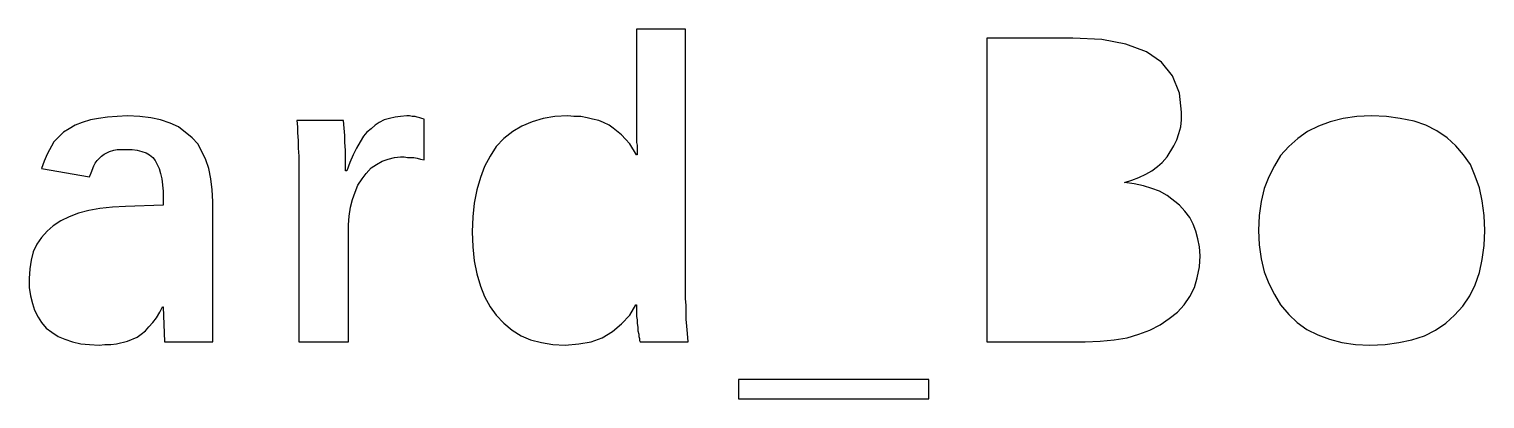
# Model space of a CAD drawing. Extents: x -72 to 103, y -93 to 77.
# Drawn here: x 26.98 to 48.14, y -69.9 to -64.52 of the extents above; entities that cross this region are included whole.
import ezdxf

# ---------------------------------------------------------------- set-up
doc = ezdxf.new("R2010")
doc.units = 0
doc.header["$MEASUREMENT"] = 0
doc.layers.get('0').update_dxf_attribs({"linetype": 'CONTINUOUS'})

msp = doc.modelspace()

# ---------------------------------------------------------------- linework, layer by layer
for points in [[(36.52, -64.52), (35.81, -64.52), (35.81, -64.52), (35.81, -66.17), (35.81, -66.17), (35.82, -66.21), (35.82, -66.21), (35.82, -66.35), (35.82, -66.35), (35.81, -66.35), (35.81, -66.35), (35.71, -66.19), (35.71, -66.19), (35.65, -66.12), (35.65, -66.12), (35.59, -66.06), (35.59, -66.06), (35.47, -65.96), (35.47, -65.96), (35.41, -65.92), (35.41, -65.92), (35.33, -65.88), (35.33, -65.88), (35.26, -65.85), (35.26, -65.85), (35.17, -65.83), (35.17, -65.83), (35.09, -65.81), (35.09, -65.81), (35, -65.79), (35, -65.79), (34.9, -65.79), (34.9, -65.79), (34.81, -65.78), (34.81, -65.78), (34.62, -65.79), (34.62, -65.79), (34.45, -65.82), (34.45, -65.82), (34.29, -65.87), (34.29, -65.87), (34.14, -65.93), (34.14, -65.93), (34.01, -66.01), (34.01, -66.01), (33.88, -66.11), (33.88, -66.11), (33.77, -66.23), (33.77, -66.23), (33.68, -66.37), (33.68, -66.37), (33.6, -66.52), (33.6, -66.52), (33.54, -66.68), (33.54, -66.68), (33.49, -66.86), (33.49, -66.86), (33.45, -67.05), (33.45, -67.05), (33.43, -67.25), (33.43, -67.25), (33.42, -67.47), (33.42, -67.47), (33.43, -67.69), (33.43, -67.69), (33.45, -67.89), (33.45, -67.89), (33.49, -68.08), (33.49, -68.08), (33.54, -68.26), (33.54, -68.26), (33.6, -68.41), (33.6, -68.41), (33.68, -68.56), (33.68, -68.56), (33.77, -68.68), (33.77, -68.68), (33.88, -68.8), (33.88, -68.8), (34, -68.9), (34, -68.9), (34.13, -68.98), (34.13, -68.98), (34.27, -69.04), (34.27, -69.04), (34.43, -69.08), (34.43, -69.08), (34.59, -69.11), (34.59, -69.11), (34.77, -69.12), (34.77, -69.12), (34.97, -69.1), (34.97, -69.1), (35.15, -69.07), (35.15, -69.07), (35.31, -69.01), (35.31, -69.01), (35.46, -68.92), (35.46, -68.92), (35.59, -68.81), (35.59, -68.81), (35.71, -68.68), (35.71, -68.68), (35.8, -68.53), (35.8, -68.53), (35.81, -68.53), (35.81, -68.53), (35.81, -68.7), (35.81, -68.7), (35.82, -68.75), (35.82, -68.75), (35.82, -68.8), (35.82, -68.8), (35.83, -68.86), (35.83, -68.86), (35.83, -68.91), (35.83, -68.91), (35.84, -68.96), (35.84, -68.96), (35.84, -68.99), (35.84, -68.99), (35.85, -69.02), (35.85, -69.02), (35.85, -69.05), (35.85, -69.05), (35.86, -69.07), (35.86, -69.07), (36.56, -69.07), (36.56, -69.07), (36.55, -68.95), (36.55, -68.95), (36.54, -68.84), (36.54, -68.84), (36.53, -68.74), (36.53, -68.74), (36.53, -68.54), (36.53, -68.54), (36.52, -68.44), (36.52, -68.44), (36.52, -64.52)], [(42.15, -64.65), (40.9, -64.65), (40.9, -64.65), (40.9, -69.07), (40.9, -69.07), (42.33, -69.07), (42.33, -69.07), (42.55, -69.06), (42.55, -69.06), (42.75, -69.04), (42.75, -69.04), (42.94, -69.01), (42.94, -69.01), (43.11, -68.96), (43.11, -68.96), (43.27, -68.9), (43.27, -68.9), (43.42, -68.82), (43.42, -68.82), (43.55, -68.73), (43.55, -68.73), (43.67, -68.64), (43.67, -68.64), (43.77, -68.53), (43.77, -68.53), (43.85, -68.41), (43.85, -68.41), (43.92, -68.28), (43.92, -68.28), (43.96, -68.14), (43.96, -68.14), (43.99, -67.98), (43.99, -67.98), (44, -67.82), (44, -67.82), (43.99, -67.69), (43.99, -67.69), (43.97, -67.57), (43.97, -67.57), (43.94, -67.46), (43.94, -67.46), (43.9, -67.36), (43.9, -67.36), (43.85, -67.26), (43.85, -67.26), (43.78, -67.17), (43.78, -67.17), (43.7, -67.08), (43.7, -67.08), (43.52, -66.94), (43.52, -66.94), (43.41, -66.88), (43.41, -66.88), (43.3, -66.84), (43.3, -66.84), (43.18, -66.8), (43.18, -66.8), (43.04, -66.77), (43.04, -66.77), (42.9, -66.75), (42.9, -66.75), (43.01, -66.72), (43.01, -66.72), (43.11, -66.68), (43.11, -66.68), (43.21, -66.63), (43.21, -66.63), (43.3, -66.58), (43.3, -66.58), (43.38, -66.52), (43.38, -66.52), (43.45, -66.46), (43.45, -66.46), (43.52, -66.38), (43.52, -66.38), (43.62, -66.22), (43.62, -66.22), (43.66, -66.13), (43.66, -66.13), (43.69, -66.04), (43.69, -66.04), (43.72, -65.94), (43.72, -65.94), (43.73, -65.84), (43.73, -65.84), (43.73, -65.73), (43.73, -65.73), (43.7, -65.45), (43.7, -65.45), (43.6, -65.2), (43.6, -65.2), (43.44, -65), (43.44, -65), (43.22, -64.85), (43.22, -64.85), (42.92, -64.74), (42.92, -64.74), (42.57, -64.67), (42.57, -64.67), (42.15, -64.65)], [(28.41, -65.78), (28.26, -65.79), (28.26, -65.79), (28.12, -65.8), (28.12, -65.8), (27.99, -65.82), (27.99, -65.82), (27.87, -65.84), (27.87, -65.84), (27.75, -65.88), (27.75, -65.88), (27.65, -65.92), (27.65, -65.92), (27.56, -65.97), (27.56, -65.97), (27.48, -66.02), (27.48, -66.02), (27.34, -66.16), (27.34, -66.16), (27.24, -66.34), (27.24, -66.34), (27.2, -66.44), (27.2, -66.44), (27.16, -66.55), (27.16, -66.55), (27.86, -66.67), (27.86, -66.67), (27.88, -66.61), (27.88, -66.61), (27.92, -66.51), (27.92, -66.51), (27.94, -66.47), (27.94, -66.47), (27.97, -66.43), (27.97, -66.43), (28.03, -66.37), (28.03, -66.37), (28.07, -66.34), (28.07, -66.34), (28.15, -66.3), (28.15, -66.3), (28.21, -66.28), (28.21, -66.28), (28.26, -66.27), (28.26, -66.27), (28.48, -66.27), (28.48, -66.27), (28.55, -66.28), (28.55, -66.28), (28.62, -66.3), (28.62, -66.3), (28.68, -66.32), (28.68, -66.32), (28.73, -66.35), (28.73, -66.35), (28.78, -66.39), (28.78, -66.39), (28.81, -66.43), (28.81, -66.43), (28.87, -66.55), (28.87, -66.55), (28.89, -66.62), (28.89, -66.62), (28.91, -66.7), (28.91, -66.7), (28.93, -66.88), (28.93, -66.88), (28.93, -67.08), (28.93, -67.08), (28.38, -67.1), (28.38, -67.1), (28.19, -67.11), (28.19, -67.11), (28.01, -67.13), (28.01, -67.13), (27.85, -67.16), (27.85, -67.16), (27.7, -67.2), (27.7, -67.2), (27.56, -67.25), (27.56, -67.25), (27.44, -67.31), (27.44, -67.31), (27.33, -67.38), (27.33, -67.38), (27.24, -67.46), (27.24, -67.46), (27.16, -67.55), (27.16, -67.55), (27.09, -67.65), (27.09, -67.65), (27.04, -67.76), (27.04, -67.76), (27.01, -67.88), (27.01, -67.88), (26.99, -68.01), (26.99, -68.01), (26.98, -68.15), (26.98, -68.15), (26.98, -68.28), (26.98, -68.28), (27, -68.4), (27, -68.4), (27.03, -68.51), (27.03, -68.51), (27.06, -68.61), (27.06, -68.61), (27.11, -68.71), (27.11, -68.71), (27.16, -68.79), (27.16, -68.79), (27.23, -68.87), (27.23, -68.87), (27.31, -68.93), (27.31, -68.93), (27.4, -68.99), (27.4, -68.99), (27.5, -69.03), (27.5, -69.03), (27.61, -69.07), (27.61, -69.07), (27.73, -69.1), (27.73, -69.1), (27.86, -69.11), (27.86, -69.11), (28, -69.12), (28, -69.12), (28.08, -69.11), (28.08, -69.11), (28.17, -69.11), (28.17, -69.11), (28.25, -69.1), (28.25, -69.1), (28.41, -69.06), (28.41, -69.06), (28.55, -69), (28.55, -69), (28.61, -68.96), (28.61, -68.96), (28.67, -68.91), (28.67, -68.91), (28.72, -68.85), (28.72, -68.85), (28.78, -68.79), (28.78, -68.79), (28.83, -68.72), (28.83, -68.72), (28.88, -68.64), (28.88, -68.64), (28.92, -68.56), (28.92, -68.56), (28.93, -68.56), (28.93, -68.56), (28.95, -69.07), (28.95, -69.07), (29.65, -69.07), (29.65, -69.07), (29.65, -67.03), (29.65, -67.03), (29.64, -66.86), (29.64, -66.86), (29.62, -66.7), (29.62, -66.7), (29.59, -66.55), (29.59, -66.55), (29.55, -66.42), (29.55, -66.42), (29.49, -66.3), (29.49, -66.3), (29.43, -66.19), (29.43, -66.19), (29.35, -66.1), (29.35, -66.1), (29.15, -65.94), (29.15, -65.94), (29.03, -65.89), (29.03, -65.89), (28.89, -65.84), (28.89, -65.84), (28.75, -65.81), (28.75, -65.81), (28.59, -65.79), (28.59, -65.79), (28.41, -65.78)], [(32.29, -66.39), (32.38, -66.38), (32.38, -66.38), (32.43, -66.38), (32.43, -66.38), (32.48, -66.39), (32.48, -66.39), (32.53, -66.39), (32.53, -66.39), (32.57, -66.39), (32.57, -66.39), (32.62, -66.4), (32.62, -66.4), (32.67, -66.41), (32.67, -66.41), (32.72, -66.42), (32.72, -66.42), (32.72, -65.83), (32.72, -65.83), (32.69, -65.82), (32.69, -65.82), (32.66, -65.81), (32.66, -65.81), (32.62, -65.8), (32.62, -65.8), (32.59, -65.79), (32.59, -65.79), (32.55, -65.79), (32.55, -65.79), (32.51, -65.78), (32.51, -65.78), (32.47, -65.78), (32.47, -65.78), (32.38, -65.79), (32.38, -65.79), (32.3, -65.8), (32.3, -65.8), (32.22, -65.82), (32.22, -65.82), (32.14, -65.84), (32.14, -65.84), (32.07, -65.88), (32.07, -65.88), (32.01, -65.92), (32.01, -65.92), (31.95, -65.97), (31.95, -65.97), (31.89, -66.02), (31.89, -66.02), (31.84, -66.08), (31.84, -66.08), (31.79, -66.16), (31.79, -66.16), (31.74, -66.25), (31.74, -66.25), (31.69, -66.35), (31.69, -66.35), (31.64, -66.46), (31.64, -66.46), (31.6, -66.58), (31.6, -66.58), (31.58, -66.58), (31.58, -66.58), (31.58, -66.48), (31.58, -66.48), (31.58, -66.38), (31.58, -66.38), (31.58, -66.28), (31.58, -66.28), (31.57, -66.17), (31.57, -66.17), (31.57, -66.07), (31.57, -66.07), (31.56, -65.96), (31.56, -65.96), (31.55, -65.85), (31.55, -65.85), (30.87, -65.85), (30.87, -65.85), (30.88, -65.94), (30.88, -65.94), (30.88, -66.03), (30.88, -66.03), (30.89, -66.14), (30.89, -66.14), (30.89, -66.25), (30.89, -66.25), (30.9, -66.37), (30.9, -66.37), (30.9, -66.51), (30.9, -66.51), (30.9, -66.65), (30.9, -66.65), (30.9, -69.07), (30.9, -69.07), (31.62, -69.07), (31.62, -69.07), (31.62, -67.52), (31.62, -67.52), (31.62, -67.37), (31.62, -67.37), (31.63, -67.24), (31.63, -67.24), (31.65, -67.11), (31.65, -67.11), (31.68, -67), (31.68, -67), (31.72, -66.89), (31.72, -66.89), (31.76, -66.79), (31.76, -66.79), (31.82, -66.7), (31.82, -66.7), (31.88, -66.62), (31.88, -66.62), (31.95, -66.54), (31.95, -66.54), (32.03, -66.49), (32.03, -66.49), (32.11, -66.44), (32.11, -66.44), (32.2, -66.41), (32.2, -66.41), (32.29, -66.39)], [(46.49, -65.78), (46.28, -65.79), (46.28, -65.79), (46.08, -65.82), (46.08, -65.82), (45.89, -65.87), (45.89, -65.87), (45.72, -65.93), (45.72, -65.93), (45.56, -66.01), (45.56, -66.01), (45.42, -66.11), (45.42, -66.11), (45.29, -66.23), (45.29, -66.23), (45.17, -66.36), (45.17, -66.36), (45.08, -66.51), (45.08, -66.51), (45, -66.67), (45, -66.67), (44.93, -66.84), (44.93, -66.84), (44.89, -67.03), (44.89, -67.03), (44.86, -67.23), (44.86, -67.23), (44.85, -67.45), (44.85, -67.45), (44.86, -67.66), (44.86, -67.66), (44.89, -67.86), (44.89, -67.86), (44.93, -68.05), (44.93, -68.05), (45, -68.22), (45, -68.22), (45.08, -68.38), (45.08, -68.38), (45.17, -68.53), (45.17, -68.53), (45.29, -68.67), (45.29, -68.67), (45.41, -68.79), (45.41, -68.79), (45.55, -68.89), (45.55, -68.89), (45.71, -68.97), (45.71, -68.97), (45.88, -69.03), (45.88, -69.03), (46.06, -69.08), (46.06, -69.08), (46.26, -69.11), (46.26, -69.11), (46.47, -69.12), (46.47, -69.12), (46.69, -69.11), (46.69, -69.11), (46.89, -69.08), (46.89, -69.08), (47.08, -69.04), (47.08, -69.04), (47.26, -68.98), (47.26, -68.98), (47.42, -68.9), (47.42, -68.9), (47.57, -68.8), (47.57, -68.8), (47.7, -68.68), (47.7, -68.68), (47.82, -68.55), (47.82, -68.55), (47.92, -68.4), (47.92, -68.4), (48, -68.24), (48, -68.24), (48.06, -68.06), (48.06, -68.06), (48.1, -67.87), (48.1, -67.87), (48.13, -67.67), (48.13, -67.67), (48.14, -67.45), (48.14, -67.45), (48.13, -67.23), (48.13, -67.23), (48.1, -67.02), (48.1, -67.02), (48.06, -66.83), (48.06, -66.83), (48, -66.66), (48, -66.66), (47.93, -66.49), (47.93, -66.49), (47.83, -66.35), (47.83, -66.35), (47.72, -66.22), (47.72, -66.22), (47.59, -66.1), (47.59, -66.1), (47.44, -66), (47.44, -66), (47.28, -65.92), (47.28, -65.92), (47.11, -65.86), (47.11, -65.86), (46.91, -65.82), (46.91, -65.82), (46.71, -65.79), (46.71, -65.79), (46.49, -65.78)], [(37.29, -69.62), (37.29, -69.9), (37.29, -69.9), (40.06, -69.9), (40.06, -69.9), (40.06, -69.62), (40.06, -69.62), (37.29, -69.62)]]:
    msp.add_lwpolyline(points)

doc.saveas('drawing.dxf')
